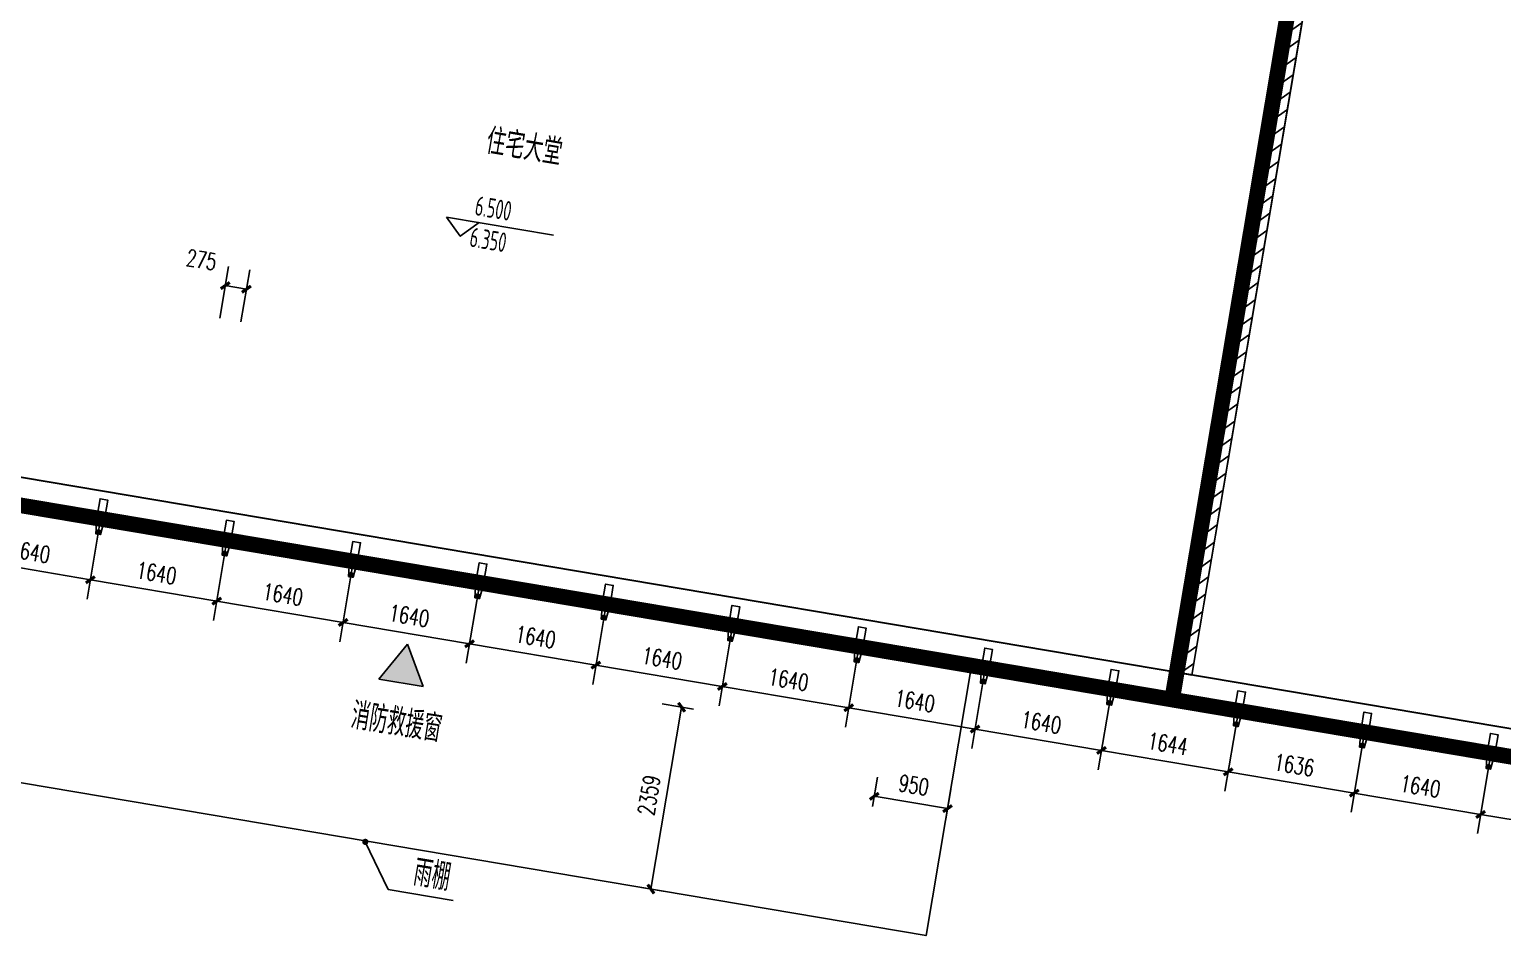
# Model space of a CAD drawing. Extents: x -936 to 12807311, y 101 to 1511157.
# Drawn here: x 12300338 to 12319185, y 1163988 to 1175578 of the extents above; entities that cross this region are included whole.
import ezdxf
from ezdxf.enums import TextEntityAlignment as Align

# ---------------------------------------------------------------- set-up
doc = ezdxf.new("R2010")
doc.units = 0
doc.header["$LTSCALE"] = 1000
doc.header["$MEASUREMENT"] = 0
for name, pattern in [('PX-PLAN-F2-T3$0$ACAD_ISO05W100', [34, 24, -3, 0.5, -3, 0.5, -3]), ('PX-PLAN-F2-T3$0$DASH', [0.35, 0.25, -0.1]), ('PX-PLAN-F2-T3$0$DASHED', [0.75, 0.5, -0.25])]:
    doc.linetypes.add(name, pattern=pattern)
for name, color, linetype in [('PX-GLAZ-F2$0$PX-GLAZ-F1$0$NSSH-0322', 2, 'Continuous'), ('PX-GLAZ-F2$0$PX-GLAZ-F2$0$NSSH-0322', 2, 'Continuous'), ('PX-GLAZ-F2$0$PX-GLAZ-F2$0$PX-GLAZ-F2$0$幕墙线', 104, 'Continuous'), ('PX-PLAN-F2-T3$0$A-SHFT', 161, 'Continuous'), ('PX-PLAN-F2-T3$0$A-SYMB', 7, 'Continuous'), ('PX-PLAN-F2-T3$0$DIM_LEAD', 3, 'Continuous'), ('PX-PLAN-F2-T3$0$FIRE', 1, 'PX-PLAN-F2-T3$0$DASHED'), ('PX-PLAN-F2-T3$0$PUB_DIM', 3, 'Continuous'), ('PX-PLAN-F2-T3$0$PUB_TEXT', 7, 'Continuous'), ('PX-PLAN-F2-T3$0$REDLINE', 1, 'PX-PLAN-F2-T3$0$ACAD_ISO05W100'), ('PX-PLAN-F2-T3$0$WALL', 9, 'Continuous'), ('PX-PLAN-F2-T3$0$防火墙填充', 1, 'Continuous')]:
    doc.layers.add(name, color=color, linetype=linetype)
for name, color, linetype, lineweight in [('PX-GLAZ-F2$0$PX-GLAZ-F2$0$_EDO-GLASS-SECTION', 130, 'Continuous', 30), ('PX-GLAZ-F2$0$PX-GLAZ-F2$0$PX-GLAZ-F2$0$板边线', 36, 'Continuous', 30), ('PX-PLAN-F2-T3$0$板边线', 36, 'Continuous', 30)]:
    doc.layers.add(name, color=color, linetype=linetype, lineweight=lineweight)
doc.styles.add('PX-PLAN-F2-T3$0$_TCH_DIM_T3', font='SIMPLEX', dxfattribs={"width": 0.705882, "bigfont": 'GBCBIG'})
doc.styles.add('PX-PLAN-F2-T3$0$Standard', font='gbenor.shx', dxfattribs={"bigfont": 'gbcbig.shx'})
doc.styles.add('PX-PLAN-F2-T3$0$XD2008', font='xd-hzs.shx', dxfattribs={"width": 0.7, "bigfont": 'xd-hztxt.shx'})
doc.dimstyles.new('PX-PLAN-F2-T3$0$_TCH_ARCH&&100', dxfattribs={"dimtxt": 212.5, "dimasz": 100, "dimexe": 250, "dimexo": 300, "dimgap": 118.75, "dimtad": 1, "dimdec": 0, "dimzin": 0, "dimdsep": 46, "dimtxsty": 'PX-PLAN-F2-T3$0$_TCH_DIM_T3', "dimblk": 'PX-PLAN-F2-T3$0$_ArchTick', "dimcen": 0.09, "dimclrd": 1, "dimclre": 1, "dimclrt": 4, "dimazin": 2, "dimtfac": 1, "dimtdec": 0, "dimtix": 1, "dimtmove": 2, "dimatfit": 3, "dimfxl": 0, "dimtolj": 1, "dimtzin": 0, "dimarcsym": 0})

# ---------------------------------------------------------------- blocks, each defined once
blk = doc.blocks.new('PX-PLAN-F2-T3$0$ECADI-TAG-HGHT')
at = {"layer": 'PX-PLAN-F2-T3$0$A-SYMB', "color": 1}
blk.add_line((-2.12, 2.12), (11.77, 2.12), dxfattribs=at)
blk.add_lwpolyline([(-2.12, 2.12), (0, 0), (2.12, 2.12)], dxfattribs=at)
at = {"layer": 'PX-PLAN-F2-T3$0$A-SYMB', "style": 'PX-PLAN-F2-T3$0$XD2008', "width": 0.7}
blk.add_attdef('FL', text='', height=3, dxfattribs=at).set_placement((-2.69, 2.97), align=Align.RIGHT)
for tag, p in [('F.F.L.', (2.28, 2.97)), ('T.O.S.', (2.28, -1.1))]:
    blk.add_attdef(tag, p, '', height=3, dxfattribs=at)
blk = doc.blocks.new('PX-PLAN-F2-T3$0$eee')
at = {"layer": 'PX-PLAN-F2-T3$0$REDLINE', "linetype": 'PX-PLAN-F2-T3$0$DASHED', "ltscale": 10}
h = blk.add_hatch(color=10, dxfattribs=at)
h.dxf.hatch_style = 1
h.paths.add_polyline_path([(-6211, -8788), (-5923, -9288), (-6500, -9288)])
at = {"layer": 'PX-PLAN-F2-T3$0$REDLINE', "color": 10, "linetype": 'PX-PLAN-F2-T3$0$DASHED', "ltscale": 10}
for points in [[(-6211, -8788), (-6500, -9288)], [(-6211, -8788), (-5923, -9288), (-6500, -9288)]]:
    blk.add_lwpolyline(points, dxfattribs=at)
at = {"layer": 'PX-PLAN-F2-T3$0$A-SHFT', "linetype": 'PX-PLAN-F2-T3$0$DASH', "ltscale": 1000, "insert": (-6183, -9792), "char_height": 350, "attachment_point": 5, "rotation": 0.4236, "style": 'PX-PLAN-F2-T3$0$XD2008'}
blk.add_mtext_dynamic_manual_height_columns('消防救援窗', width=2638.1, gutter_width=1750, heights=[0], dxfattribs=at)
blk = doc.blocks.new('PX-PLAN-F2-T3$0$fhtc')
at = {"layer": 'PX-PLAN-F2-T3$0$防火墙填充'}
h = blk.add_hatch(dxfattribs=at)
h.set_pattern_fill('ANSI31', color=256, scale=100, angle=9.5764)
h.set_pattern_definition([(45.03163, (-14162.63, -11706.4), (-112.31516, 112.1912), [])])
h.paths.add_polyline_path([(-23911, -39456), (-23711, -39456), (-23711, -35206), (-23911, -35206)])
h.paths.add_polyline_path([(-23911, -40206), (-23711, -40206), (-23711, -46415), (-23911, -46415)])
h.paths.add_polyline_path([(-5511, -33006), (-5311, -33006), (-5311, -46415), (-5511, -46415)])
h.paths.add_polyline_path([(-14711, -23306), (-14711, -23506), (-19812, -23506), (-19812, -21006), (-24461, -21006), (-24461, -20806), (-19612, -20806), (-19612, -23306)])
h.paths.add_polyline_path([(-24461, -25706), (-24261, -25706), (-24261, -21756), (-24461, -21756)])
h.paths.add_polyline_path([(-23911, -34456), (-23711, -34456), (-23712, -26456), (-23911, -26456)])
at = {"layer": 'PX-PLAN-F2-T3$0$防火墙填充', "elevation": 0}
blk.add_lwpolyline([(-5511, -33006), (-5311, -33006), (-5311, -46415), (-5511, -46415)], close=True, dxfattribs=at)
blk = doc.blocks.new('PX-PLAN-F2-T3$0$_ArchTick')
at = {"color": 0, "linetype": 'ByBlock', "const_width": 0.4}
blk.add_lwpolyline([(-0.5, -0.5), (0.5, 0.5)], dxfattribs=at)
blk = doc.blocks.new('*D1305')
at = {"layer": 'Defpoints', "color": 0, "transparency": 16777216}
for p in [(12303114, 1172256), (12302723, 1171590), (12302994, 1171544)]:
    blk.add_point(p, dxfattribs=at)
at = {"layer": 'PX-PLAN-F2-T3$0$PUB_DIM', "color": 1, "lineweight": -2, "transparency": 16777216}
for p, q in [((12302773, 1171885), (12302885, 1172548)), ((12303044, 1171840), (12303156, 1172503)), ((12302843, 1172302), (12303114, 1172256))]:
    blk.add_line(p, q, dxfattribs=at)
at = {"layer": 'PX-PLAN-F2-T3$0$PUB_DIM', "color": 1, "lineweight": -2, "transparency": 16777216, "xscale": 100, "yscale": 100, "zscale": 100}
for p, rotation in [((12302843, 1172302), 170.4236160360051), ((12303114, 1172256), 350.4236160360051)]:
    blk.add_blockref('PX-PLAN-F2-T3$0$_ArchTick', p, dxfattribs=dict(at, rotation=rotation))
at = {"layer": 'PX-PLAN-F2-T3$0$PUB_DIM', "color": 4, "transparency": 16777216, "insert": (12302539, 1172632), "char_height": 212.5, "attachment_point": 5, "rotation": 350.4236, "style": 'PX-PLAN-F2-T3$0$_TCH_DIM_T3'}
blk.add_mtext('\\A1;275', dxfattribs=at)
blk = doc.blocks.new('*D1472')
at = {"layer": 'Defpoints', "color": 0, "transparency": 16777216}
for p in [(12319078, 1166558), (12320695, 1166285), (12320523, 1165265)]:
    blk.add_point(p, dxfattribs=at)
at = {"layer": 'PX-PLAN-F2-T3$0$PUB_DIM', "color": 1, "lineweight": -2, "transparency": 16777216}
for p, q in [((12319028, 1166262), (12318864, 1165291)), ((12320645, 1165989), (12320481, 1165018)), ((12318905, 1165537), (12320523, 1165265))]:
    blk.add_line(p, q, dxfattribs=at)
at = {"layer": 'PX-PLAN-F2-T3$0$PUB_DIM', "color": 1, "lineweight": -2, "transparency": 16777216, "xscale": 100, "yscale": 100, "zscale": 100}
for p, rotation in [((12318905, 1165537), 170.4236160458867), ((12320523, 1165265), 350.4236160458867)]:
    blk.add_blockref('PX-PLAN-F2-T3$0$_ArchTick', p, dxfattribs=dict(at, rotation=rotation))
at = {"layer": 'PX-PLAN-F2-T3$0$PUB_DIM', "color": 4, "transparency": 16777216, "insert": (12319751, 1165623), "char_height": 212.5, "attachment_point": 5, "rotation": 350.4236, "style": 'PX-PLAN-F2-T3$0$_TCH_DIM_T3'}
blk.add_mtext('\\A1;1640', dxfattribs=at)
blk = doc.blocks.new('*D1473')
at = {"layer": 'Defpoints', "color": 0, "transparency": 16777216}
for p in [(12317460, 1166831), (12319078, 1166558), (12318905, 1165537)]:
    blk.add_point(p, dxfattribs=at)
at = {"layer": 'PX-PLAN-F2-T3$0$PUB_DIM', "color": 1, "lineweight": -2, "transparency": 16777216}
for p, q in [((12317411, 1166535), (12317247, 1165564)), ((12319028, 1166262), (12318864, 1165291)), ((12317288, 1165810), (12318905, 1165537))]:
    blk.add_line(p, q, dxfattribs=at)
at = {"layer": 'PX-PLAN-F2-T3$0$PUB_DIM', "color": 1, "lineweight": -2, "transparency": 16777216, "xscale": 100, "yscale": 100, "zscale": 100}
for p, rotation in [((12317288, 1165810), 170.4236160458829), ((12318905, 1165537), 350.4236160458829)]:
    blk.add_blockref('PX-PLAN-F2-T3$0$_ArchTick', p, dxfattribs=dict(at, rotation=rotation))
at = {"layer": 'PX-PLAN-F2-T3$0$PUB_DIM', "color": 4, "transparency": 16777216, "insert": (12318134, 1165896), "char_height": 212.5, "attachment_point": 5, "rotation": 350.4236, "style": 'PX-PLAN-F2-T3$0$_TCH_DIM_T3'}
blk.add_mtext('\\A1;1640', dxfattribs=at)
blk = doc.blocks.new('*D1474')
at = {"layer": 'Defpoints', "color": 0, "transparency": 16777216}
for p in [(12315847, 1167103), (12317460, 1166831), (12317288, 1165810)]:
    blk.add_point(p, dxfattribs=at)
at = {"layer": 'PX-PLAN-F2-T3$0$PUB_DIM', "color": 1, "lineweight": -2, "transparency": 16777216}
for p, q in [((12315797, 1166807), (12315633, 1165836)), ((12317411, 1166535), (12317247, 1165564)), ((12315675, 1166082), (12317288, 1165810))]:
    blk.add_line(p, q, dxfattribs=at)
at = {"layer": 'PX-PLAN-F2-T3$0$PUB_DIM', "color": 1, "lineweight": -2, "transparency": 16777216, "xscale": 100, "yscale": 100, "zscale": 100}
for p, rotation in [((12315675, 1166082), 170.4236160458888), ((12317288, 1165810), 350.4236160458888)]:
    blk.add_blockref('PX-PLAN-F2-T3$0$_ArchTick', p, dxfattribs=dict(at, rotation=rotation))
at = {"layer": 'PX-PLAN-F2-T3$0$PUB_DIM', "color": 4, "transparency": 16777216, "insert": (12316519, 1166168), "char_height": 212.5, "attachment_point": 5, "rotation": 350.4236, "style": 'PX-PLAN-F2-T3$0$_TCH_DIM_T3'}
blk.add_mtext('\\A1;1636', dxfattribs=at)
blk = doc.blocks.new('*D1475')
at = {"layer": 'Defpoints', "color": 0, "transparency": 16777216}
for p in [(12314226, 1167377), (12315847, 1167103), (12315675, 1166082)]:
    blk.add_point(p, dxfattribs=at)
at = {"layer": 'PX-PLAN-F2-T3$0$PUB_DIM', "color": 1, "lineweight": -2, "transparency": 16777216}
for p, q in [((12314176, 1167081), (12314012, 1166109)), ((12315797, 1166807), (12315633, 1165836)), ((12314054, 1166356), (12315675, 1166082))]:
    blk.add_line(p, q, dxfattribs=at)
at = {"layer": 'PX-PLAN-F2-T3$0$PUB_DIM', "color": 1, "lineweight": -2, "transparency": 16777216, "xscale": 100, "yscale": 100, "zscale": 100}
for p, rotation in [((12314054, 1166356), 170.4236160458788), ((12315675, 1166082), 350.4236160458788)]:
    blk.add_blockref('PX-PLAN-F2-T3$0$_ArchTick', p, dxfattribs=dict(at, rotation=rotation))
at = {"layer": 'PX-PLAN-F2-T3$0$PUB_DIM', "color": 4, "transparency": 16777216, "insert": (12314902, 1166441), "char_height": 212.5, "attachment_point": 5, "rotation": 350.4236, "style": 'PX-PLAN-F2-T3$0$_TCH_DIM_T3'}
blk.add_mtext('\\A1;1644', dxfattribs=at)
blk = doc.blocks.new('*D1476')
at = {"layer": 'Defpoints', "color": 0, "transparency": 16777216}
for p in [(12312609, 1167649), (12314226, 1167377), (12314054, 1166356)]:
    blk.add_point(p, dxfattribs=at)
at = {"layer": 'PX-PLAN-F2-T3$0$PUB_DIM', "color": 1, "lineweight": -2, "transparency": 16777216}
for p, q in [((12312559, 1167354), (12312395, 1166382)), ((12314176, 1167081), (12314012, 1166109)), ((12312437, 1166629), (12314054, 1166356))]:
    blk.add_line(p, q, dxfattribs=at)
at = {"layer": 'PX-PLAN-F2-T3$0$PUB_DIM', "color": 1, "lineweight": -2, "transparency": 16777216, "xscale": 100, "yscale": 100, "zscale": 100}
for p, rotation in [((12312437, 1166629), 170.4236160458876), ((12314054, 1166356), 350.4236160458877)]:
    blk.add_blockref('PX-PLAN-F2-T3$0$_ArchTick', p, dxfattribs=dict(at, rotation=rotation))
at = {"layer": 'PX-PLAN-F2-T3$0$PUB_DIM', "color": 4, "transparency": 16777216, "insert": (12313283, 1166714), "char_height": 212.5, "attachment_point": 5, "rotation": 350.4236, "style": 'PX-PLAN-F2-T3$0$_TCH_DIM_T3'}
blk.add_mtext('\\A1;1640', dxfattribs=at)
blk = doc.blocks.new('*D1477')
at = {"layer": 'Defpoints', "color": 0, "transparency": 16777216}
for p in [(12310992, 1167922), (12312609, 1167649), (12312437, 1166629)]:
    blk.add_point(p, dxfattribs=at)
at = {"layer": 'PX-PLAN-F2-T3$0$PUB_DIM', "color": 1, "lineweight": -2, "transparency": 16777216}
for p, q in [((12310942, 1167626), (12310778, 1166655)), ((12312559, 1167354), (12312395, 1166382)), ((12310820, 1166902), (12312437, 1166629))]:
    blk.add_line(p, q, dxfattribs=at)
at = {"layer": 'PX-PLAN-F2-T3$0$PUB_DIM', "color": 1, "lineweight": -2, "transparency": 16777216, "xscale": 100, "yscale": 100, "zscale": 100}
for p, rotation in [((12310820, 1166902), 170.4236160458795), ((12312437, 1166629), 350.4236160458795)]:
    blk.add_blockref('PX-PLAN-F2-T3$0$_ArchTick', p, dxfattribs=dict(at, rotation=rotation))
at = {"layer": 'PX-PLAN-F2-T3$0$PUB_DIM', "color": 4, "transparency": 16777216, "insert": (12311666, 1166987), "char_height": 212.5, "attachment_point": 5, "rotation": 350.4236, "style": 'PX-PLAN-F2-T3$0$_TCH_DIM_T3'}
blk.add_mtext('\\A1;1640', dxfattribs=at)
blk = doc.blocks.new('*D1478')
at = {"layer": 'Defpoints', "color": 0, "transparency": 16777216}
for p in [(12309375, 1168195), (12310992, 1167922), (12310820, 1166902)]:
    blk.add_point(p, dxfattribs=at)
at = {"layer": 'PX-PLAN-F2-T3$0$PUB_DIM', "color": 1, "lineweight": -2, "transparency": 16777216}
for p, q in [((12309325, 1167899), (12309161, 1166928)), ((12310942, 1167626), (12310778, 1166655)), ((12309203, 1167174), (12310820, 1166902))]:
    blk.add_line(p, q, dxfattribs=at)
at = {"layer": 'PX-PLAN-F2-T3$0$PUB_DIM', "color": 1, "lineweight": -2, "transparency": 16777216, "xscale": 100, "yscale": 100, "zscale": 100}
for p, rotation in [((12309203, 1167174), 170.4236160458838), ((12310820, 1166902), 350.4236160458838)]:
    blk.add_blockref('PX-PLAN-F2-T3$0$_ArchTick', p, dxfattribs=dict(at, rotation=rotation))
at = {"layer": 'PX-PLAN-F2-T3$0$PUB_DIM', "color": 4, "transparency": 16777216, "insert": (12310049, 1167260), "char_height": 212.5, "attachment_point": 5, "rotation": 350.4236, "style": 'PX-PLAN-F2-T3$0$_TCH_DIM_T3'}
blk.add_mtext('\\A1;1640', dxfattribs=at)
blk = doc.blocks.new('*D1479')
at = {"layer": 'Defpoints', "color": 0, "transparency": 16777216}
for p in [(12307758, 1168468), (12309375, 1168195), (12309203, 1167174)]:
    blk.add_point(p, dxfattribs=at)
at = {"layer": 'PX-PLAN-F2-T3$0$PUB_DIM', "color": 1, "lineweight": -2, "transparency": 16777216}
for p, q in [((12307708, 1168172), (12307544, 1167201)), ((12309325, 1167899), (12309161, 1166928)), ((12307585, 1167447), (12309203, 1167174))]:
    blk.add_line(p, q, dxfattribs=at)
at = {"layer": 'PX-PLAN-F2-T3$0$PUB_DIM', "color": 1, "lineweight": -2, "transparency": 16777216, "xscale": 100, "yscale": 100, "zscale": 100}
for p, rotation in [((12307585, 1167447), 170.423616045889), ((12309203, 1167174), 350.423616045889)]:
    blk.add_blockref('PX-PLAN-F2-T3$0$_ArchTick', p, dxfattribs=dict(at, rotation=rotation))
at = {"layer": 'PX-PLAN-F2-T3$0$PUB_DIM', "color": 4, "transparency": 16777216, "insert": (12308431, 1167533), "char_height": 212.5, "attachment_point": 5, "rotation": 350.4236, "style": 'PX-PLAN-F2-T3$0$_TCH_DIM_T3'}
blk.add_mtext('\\A1;1640', dxfattribs=at)
blk = doc.blocks.new('*D1480')
at = {"layer": 'Defpoints', "color": 0, "transparency": 16777216}
for p in [(12306140, 1168741), (12307758, 1168468), (12307585, 1167447)]:
    blk.add_point(p, dxfattribs=at)
at = {"layer": 'PX-PLAN-F2-T3$0$PUB_DIM', "color": 1, "lineweight": -2, "transparency": 16777216}
for p, q in [((12306091, 1168445), (12305927, 1167474)), ((12307708, 1168172), (12307544, 1167201)), ((12305968, 1167720), (12307585, 1167447))]:
    blk.add_line(p, q, dxfattribs=at)
at = {"layer": 'PX-PLAN-F2-T3$0$PUB_DIM', "color": 1, "lineweight": -2, "transparency": 16777216, "xscale": 100, "yscale": 100, "zscale": 100}
for p, rotation in [((12305968, 1167720), 170.4236160458851), ((12307585, 1167447), 350.4236160458851)]:
    blk.add_blockref('PX-PLAN-F2-T3$0$_ArchTick', p, dxfattribs=dict(at, rotation=rotation))
at = {"layer": 'PX-PLAN-F2-T3$0$PUB_DIM', "color": 4, "transparency": 16777216, "insert": (12306814, 1167806), "char_height": 212.5, "attachment_point": 5, "rotation": 350.4236, "style": 'PX-PLAN-F2-T3$0$_TCH_DIM_T3'}
blk.add_mtext('\\A1;1640', dxfattribs=at)
blk = doc.blocks.new('*D1481')
at = {"layer": 'Defpoints', "color": 0, "transparency": 16777216}
for p in [(12304523, 1169014), (12306140, 1168741), (12305968, 1167720)]:
    blk.add_point(p, dxfattribs=at)
at = {"layer": 'PX-PLAN-F2-T3$0$PUB_DIM', "color": 1, "lineweight": -2, "transparency": 16777216}
for p, q in [((12304473, 1168718), (12304310, 1167746)), ((12306091, 1168445), (12305927, 1167474)), ((12304351, 1167993), (12305968, 1167720))]:
    blk.add_line(p, q, dxfattribs=at)
at = {"layer": 'PX-PLAN-F2-T3$0$PUB_DIM', "color": 1, "lineweight": -2, "transparency": 16777216, "xscale": 100, "yscale": 100, "zscale": 100}
for p, rotation in [((12304351, 1167993), 170.4236160458806), ((12305968, 1167720), 350.4236160458806)]:
    blk.add_blockref('PX-PLAN-F2-T3$0$_ArchTick', p, dxfattribs=dict(at, rotation=rotation))
at = {"layer": 'PX-PLAN-F2-T3$0$PUB_DIM', "color": 4, "transparency": 16777216, "insert": (12305197, 1168078), "char_height": 212.5, "attachment_point": 5, "rotation": 350.4236, "style": 'PX-PLAN-F2-T3$0$_TCH_DIM_T3'}
blk.add_mtext('\\A1;1640', dxfattribs=at)
blk = doc.blocks.new('*D1482')
at = {"layer": 'Defpoints', "color": 0, "transparency": 16777216}
for p in [(12302906, 1169286), (12304523, 1169014), (12304351, 1167993)]:
    blk.add_point(p, dxfattribs=at)
at = {"layer": 'PX-PLAN-F2-T3$0$PUB_DIM', "color": 1, "lineweight": -2, "transparency": 16777216}
for p, q in [((12302856, 1168991), (12302692, 1168019)), ((12304473, 1168718), (12304310, 1167746)), ((12302734, 1168266), (12304351, 1167993))]:
    blk.add_line(p, q, dxfattribs=at)
at = {"layer": 'PX-PLAN-F2-T3$0$PUB_DIM', "color": 1, "lineweight": -2, "transparency": 16777216, "xscale": 100, "yscale": 100, "zscale": 100}
for p, rotation in [((12302734, 1168266), 170.4236160458876), ((12304351, 1167993), 350.4236160458877)]:
    blk.add_blockref('PX-PLAN-F2-T3$0$_ArchTick', p, dxfattribs=dict(at, rotation=rotation))
at = {"layer": 'PX-PLAN-F2-T3$0$PUB_DIM', "color": 4, "transparency": 16777216, "insert": (12303580, 1168351), "char_height": 212.5, "attachment_point": 5, "rotation": 350.4236, "style": 'PX-PLAN-F2-T3$0$_TCH_DIM_T3'}
blk.add_mtext('\\A1;1640', dxfattribs=at)
blk = doc.blocks.new('*D1483')
at = {"layer": 'Defpoints', "color": 0, "transparency": 16777216}
for p in [(12301289, 1169559), (12302906, 1169286), (12302734, 1168266)]:
    blk.add_point(p, dxfattribs=at)
at = {"layer": 'PX-PLAN-F2-T3$0$PUB_DIM', "color": 1, "lineweight": -2, "transparency": 16777216}
for p, q in [((12301239, 1169263), (12301075, 1168292)), ((12302856, 1168991), (12302692, 1168019)), ((12301117, 1168539), (12302734, 1168266))]:
    blk.add_line(p, q, dxfattribs=at)
at = {"layer": 'PX-PLAN-F2-T3$0$PUB_DIM', "color": 1, "lineweight": -2, "transparency": 16777216, "xscale": 100, "yscale": 100, "zscale": 100}
for p, rotation in [((12301117, 1168539), 170.423616045881), ((12302734, 1168266), 350.423616045881)]:
    blk.add_blockref('PX-PLAN-F2-T3$0$_ArchTick', p, dxfattribs=dict(at, rotation=rotation))
at = {"layer": 'PX-PLAN-F2-T3$0$PUB_DIM', "color": 4, "transparency": 16777216, "insert": (12301963, 1168624), "char_height": 212.5, "attachment_point": 5, "rotation": 350.4236, "style": 'PX-PLAN-F2-T3$0$_TCH_DIM_T3'}
blk.add_mtext('\\A1;1640', dxfattribs=at)
blk = doc.blocks.new('*D1484')
at = {"layer": 'Defpoints', "color": 0, "transparency": 16777216}
for p in [(12299672, 1169832), (12301289, 1169559), (12301117, 1168539)]:
    blk.add_point(p, dxfattribs=at)
at = {"layer": 'PX-PLAN-F2-T3$0$PUB_DIM', "color": 1, "lineweight": -2, "transparency": 16777216}
for p, q in [((12299622, 1169536), (12299458, 1168565)), ((12301239, 1169263), (12301075, 1168292)), ((12299500, 1168811), (12301117, 1168539))]:
    blk.add_line(p, q, dxfattribs=at)
at = {"layer": 'PX-PLAN-F2-T3$0$PUB_DIM', "color": 1, "lineweight": -2, "transparency": 16777216, "xscale": 100, "yscale": 100, "zscale": 100}
for p, rotation in [((12299500, 1168811), 170.4236160458847), ((12301117, 1168539), 350.4236160458846)]:
    blk.add_blockref('PX-PLAN-F2-T3$0$_ArchTick', p, dxfattribs=dict(at, rotation=rotation))
at = {"layer": 'PX-PLAN-F2-T3$0$PUB_DIM', "color": 4, "transparency": 16777216, "insert": (12300346, 1168897), "char_height": 212.5, "attachment_point": 5, "rotation": 350.4236, "style": 'PX-PLAN-F2-T3$0$_TCH_DIM_T3'}
blk.add_mtext('\\A1;1640', dxfattribs=at)
blk = doc.blocks.new('*D1645')
at = {"layer": 'Defpoints', "color": 0, "transparency": 16777216}
for p in [(12308682, 1166908), (12309132, 1166832), (12308740, 1164506)]:
    blk.add_point(p, dxfattribs=at)
at = {"layer": 'PX-PLAN-F2-T3$0$PUB_DIM', "color": 1, "lineweight": -2, "transparency": 16777216}
for p, q in [((12308289, 1164582), (12308682, 1166908)), ((12308836, 1166882), (12308435, 1166950)), ((12308444, 1164556), (12308043, 1164623))]:
    blk.add_line(p, q, dxfattribs=at)
at = {"layer": 'PX-PLAN-F2-T3$0$PUB_DIM', "color": 1, "lineweight": -2, "transparency": 16777216, "xscale": 100, "yscale": 100, "zscale": 100}
for p, rotation in [((12308682, 1166908), 80.42361603595627), ((12308289, 1164582), 260.4236160359563)]:
    blk.add_blockref('PX-PLAN-F2-T3$0$_ArchTick', p, dxfattribs=dict(at, rotation=rotation))
at = {"layer": 'PX-PLAN-F2-T3$0$PUB_DIM', "color": 4, "transparency": 16777216, "insert": (12308264, 1165782), "char_height": 212.5, "attachment_point": 5, "rotation": 80.4236, "style": 'PX-PLAN-F2-T3$0$_TCH_DIM_T3'}
blk.add_mtext('\\A1;2359', dxfattribs=at)
blk = doc.blocks.new('*D1646')
at = {"layer": 'Defpoints', "color": 0, "transparency": 16777216}
for p in [(12312084, 1165611), (12311075, 1165342), (12312012, 1165184)]:
    blk.add_point(p, dxfattribs=at)
at = {"layer": 'PX-PLAN-F2-T3$0$PUB_DIM', "color": 1, "lineweight": -2, "transparency": 16777216}
for p, q in [((12311125, 1165638), (12311188, 1166015)), ((12311147, 1165769), (12312084, 1165611)), ((12312061, 1165480), (12312125, 1165857))]:
    blk.add_line(p, q, dxfattribs=at)
at = {"layer": 'PX-PLAN-F2-T3$0$PUB_DIM', "color": 1, "lineweight": -2, "transparency": 16777216, "xscale": 100, "yscale": 100, "zscale": 100}
for p, rotation in [((12311147, 1165769), 170.4227774072947), ((12312084, 1165611), 350.4227774072948)]:
    blk.add_blockref('PX-PLAN-F2-T3$0$_ArchTick', p, dxfattribs=dict(at, rotation=rotation))
at = {"layer": 'PX-PLAN-F2-T3$0$PUB_DIM', "color": 4, "transparency": 16777216, "insert": (12311653, 1165912), "char_height": 212.5, "attachment_point": 5, "rotation": 350.4228, "style": 'PX-PLAN-F2-T3$0$_TCH_DIM_T3'}
blk.add_mtext('\\A1;950', dxfattribs=at)
blk = doc.blocks.new('PX-GLAZ-F2$0$T3T')
at = {"layer": 'PX-GLAZ-F2$0$PX-GLAZ-F1$0$NSSH-0322'}
for points in [[(-50, 50), (-50, 250), (50, 250), (50, 50), (-50, 50)], [(0, 0), (-50, 0)], [(50, 0), (30, -200), (15, -200), (15, -150), (-15, -150), (-15, -200), (-30, -200), (-50, 0)], [(-8, 50), (-8, 0)], [(0, 0), (50, 0)], [(8, 50), (8, 0)]]:
    blk.add_lwpolyline(points, dxfattribs=at)
blk = doc.blocks.new('PX-GLAZ-F2')
at = {"layer": 'PX-GLAZ-F2$0$PX-GLAZ-F2$0$_EDO-GLASS-SECTION', "elevation": 41.4}
for points in [[(12333990.6, 1186122), (12330402.3, 1170510, -0.3970998), (12323100.2, 1165632.8), (12283700, 1172280.2, -0.1972664), (12279831, 1174687.9), (12276578, 1179200.6, -0.2005594), (12275528.8, 1183707.4), (12277029, 1192599.6)], [(12333951.7, 1186131), (12330363.3, 1170519, -0.3970998), (12323106.9, 1165672.3), (12283706.7, 1172319.6, -0.1972664), (12279863.5, 1174711.3), (12276610.4, 1179224, -0.2005594), (12275568.2, 1183700.8), (12277068.4, 1192592.9)]]:
    blk.add_lwpolyline(points, format="xyb", dxfattribs=at)
at = {"layer": 'PX-GLAZ-F2$0$PX-GLAZ-F2$0$NSSH-0322', "color": 4}
for points in [[(12317344.9, 1166603.7), (12291944.2, 1170888.7)], [(12317353.2, 1166653), (12291952.5, 1170938)]]:
    blk.add_lwpolyline(points, dxfattribs=at)
at = {"layer": 'PX-GLAZ-F2$0$PX-GLAZ-F2$0$NSSH-0322', "linetype": 'Continuous', "ltscale": 3}
blk.add_lwpolyline([(12296417.5, 1170134.4), (12295835.2, 1166683.2), (12311809.7, 1163987.8), (12312392.1, 1167439)], dxfattribs=at)
blk.add_lwpolyline([(12296417.5, 1170134.4), (12295835.2, 1166683.2), (12311809.7, 1163987.8), (12312392.1, 1167439)], dxfattribs=at)
at = {"layer": 'PX-GLAZ-F2$0$PX-GLAZ-F2$0$PX-GLAZ-F2$0$幕墙线'}
blk.add_lwpolyline([(12323099.5, 1165632.8), (12283699.3, 1172280.1, -0.1972664), (12279830.3, 1174687.9), (12276577.2, 1179200.6, -0.2005594), (12275528, 1183707.4), (12277777.1, 1197038.1, -0.2091472), (12280257, 1200827.4), (12281238.1, 1201468.8, -0.1308468), (12296567.6, 1206211.6, -0.0517912), (12299124.4, 1206048.7), (12299771.5, 1205939.5), (12331255.7, 1200627.7)], format="xyb", dxfattribs=at)
at = {"layer": 'PX-GLAZ-F2$0$PX-GLAZ-F2$0$PX-GLAZ-F2$0$板边线', "color": 30}
blk.add_lwpolyline([(12280448.5, 1200534.4), (12281426.9, 1201174, -0.1308199), (12296581.5, 1205861.9, -0.0517912), (12299066.1, 1205703.6), (12334738.4, 1199685.2, -0.431537), (12336233.7, 1197446.5), (12330060.5, 1170588.4, -0.3970998), (12323157.7, 1165977.9), (12283757.5, 1172625.2, -0.1972664), (12280114.2, 1174892.6), (12276861.1, 1179405.3, -0.2005594), (12275873.2, 1183649.2), (12278122.2, 1196979.9, -0.2091472)], format="xyb", close=True, dxfattribs=at)
at = {"layer": 'PX-GLAZ-F2$0$PX-GLAZ-F1$0$NSSH-0322', "rotation": 350.4316881218892}
for p in [(12301248.7, 1169319.8, 0.2), (12302865.7, 1169046.3), (12304482.8, 1168773.2, 0.2), (12306100.1, 1168501, 0.2), (12307717.1, 1168227.8), (12309334.3, 1167955), (12310951.4, 1167682.2), (12312568.6, 1167409.6, 41.4), (12314185.7, 1167136.6), (12315806.4, 1166863.2, 0.2), (12317420.1, 1166591.1, 41.4), (12319037.2, 1166317.9, 0.2)]:
    blk.add_blockref('PX-GLAZ-F2$0$T3T', p, dxfattribs=at)
blk = doc.blocks.new('PX-PLAN-F2-T3')
at = {"layer": 'PX-PLAN-F2-T3$0$DIM_LEAD'}
for p, q in [((12304635.276, 1165186.177), (12304926.881, 1164577.089)), ((12304926.881, 1164577.089), (12305757.826, 1164436.898))]:
    blk.add_line(p, q, dxfattribs=at)
at = {"layer": 'PX-PLAN-F2-T3$0$DIM_LEAD', "const_width": 40}
blk.add_lwpolyline([(12304629.761, 1165205.402, 1), (12304640.791, 1165166.953, 1)], format="xyb", close=True, dxfattribs=at)
at = {"layer": 'PX-PLAN-F2-T3$0$FIRE', "ltscale": 3, "const_width": 200}
blk.add_lwpolyline([(12323099.481, 1165632.78), (12314957.717, 1167006.405), (12317242.643, 1180572.746), (12321287.257, 1179889.472)], dxfattribs=at)
blk.add_lwpolyline([(12300251.96, 1193160.729), (12300670.437, 1195641.13), (12305255.553, 1194867.576), (12304840.979, 1192410.262), (12322901.354, 1189456.567), (12322901.354, 1189456.567), (12321287.257, 1179889.472), (12317242.643, 1180572.746), (12314957.717, 1167006.405), (12312260.731, 1167462.41), (12302146.004, 1169166.925), (12296400.978, 1170136.187), (12299812.877, 1189954.56), (12300257.49, 1193159.528)], close=True, dxfattribs=at)
at = {"layer": 'PX-PLAN-F2-T3$0$WALL'}
for p, q in [((12317244.774, 1180573.825), (12315014.049, 1167351.847)), ((12317441.987, 1180540.553), (12315211.262, 1167318.575)), ((12315211.262, 1167318.575), (12315014.049, 1167351.847))]:
    blk.add_line(p, q, dxfattribs=at)
at = {"layer": 'PX-PLAN-F2-T3$0$A-SYMB'}
ref = blk.add_blockref('PX-PLAN-F2-T3$0$ECADI-TAG-HGHT', (12305848.741, 1172933.539), dxfattribs=dict(at, xscale=100, yscale=100, zscale=100, rotation=350.4236160359764))
ref.add_attrib('F.F.L.', '6.500', (12306024.679, 1173204.782), dxfattribs={"height": 250, "rotation": 350.423616, "style": 'PX-PLAN-F2-T3$0$XD2008', "width": 0.7})
ref.add_attrib('T.O.S.', '6.350', (12305956.94, 1172803.281), dxfattribs={"height": 250, "rotation": 350.423616, "style": 'PX-PLAN-F2-T3$0$XD2008', "width": 0.7})
at = {"layer": 'PX-PLAN-F2-T3$0$板边线', "color": 6, "rotation": 350.4236160359765}
blk.add_blockref('PX-PLAN-F2-T3$0$eee', (12312762.707, 1175346.63), dxfattribs=at)
at = {"layer": 'PX-PLAN-F2-T3$0$防火墙填充', "rotation": 350.4236160360078}
blk.add_blockref('PX-PLAN-F2-T3$0$fhtc', (12328170.41, 1212203.384), dxfattribs=at)
at = {"layer": 'PX-PLAN-F2-T3$0$PUB_TEXT', "color": 4, "style": 'PX-PLAN-F2-T3$0$Standard'}
blk.add_text('住宅大堂', height=337.5887, rotation=350.423616, dxfattribs=at).set_placement((12306163.209, 1173994.78))
at = {"layer": 'PX-PLAN-F2-T3$0$PUB_TEXT', "style": 'PX-PLAN-F2-T3$0$XD2008', "width": 0.7}
blk.add_text('雨棚', height=350, rotation=350.423616, dxfattribs=at).set_placement((12305232.338, 1164632.039))
at = {"layer": 'PX-PLAN-F2-T3$0$PUB_DIM'}
dim = blk.add_linear_dim(base=(12303114.106, 1172256.119), p1=(12302722.759, 1171589.543), p2=(12302993.927, 1171543.793), angle=350.423616, dimstyle='PX-PLAN-F2-T3$0$_TCH_ARCH&&100', dxfattribs=at)
dim.commit()
dim.dimension.update_dxf_attribs({"geometry": '*D1305', "text_midpoint": (12302539.203, 1172631.999), "dimtype": 161})
for p1, p2, distance, picture, middle in [((12299671.867, 1169832.015), (12301289.013, 1169559.181), -1035.003, '*D1484', (12300345.686, 1168896.882)), ((12301289.013, 1169559.181), (12302906.159, 1169286.346), -1035.003, '*D1483', (12301962.832, 1168624.048)), ((12302906.159, 1169286.346), (12304523.305, 1169013.512), -1035.003, '*D1482', (12303579.978, 1168351.214)), ((12304523.305, 1169013.512), (12306140.451, 1168740.678), -1035.003, '*D1481', (12305197.124, 1168078.38)), ((12306140.451, 1168740.678), (12307757.597, 1168467.844), -1035.003, '*D1480', (12306814.27, 1167805.545)), ((12307757.597, 1168467.844), (12309374.743, 1168195.009), -1035.003, '*D1479', (12308431.416, 1167532.711)), ((12309374.743, 1168195.009), (12310991.89, 1167922.175), -1035.003, '*D1478', (12310048.563, 1167259.877)), ((12310991.89, 1167922.175), (12312609.036, 1167649.341), -1035.003, '*D1477', (12311665.709, 1166987.043)), ((12312609.036, 1167649.341), (12314226.182, 1167376.507), -1035.003, '*D1476', (12313282.855, 1166714.209)), ((12314226.182, 1167376.507), (12315846.862, 1167103.076), -1035.003, '*D1475', (12314901.768, 1166441.076)), ((12315846.862, 1167103.076), (12317460.475, 1166830.838), -1035.003, '*D1474', (12316518.914, 1166168.242)), ((12308739.786, 1164505.785), (12309132.241, 1166831.948), 456.812, '*D1645', (12308263.703, 1165782.294)), ((12317460.475, 1166830.838), (12319077.621, 1166558.004), -1035.003, '*D1473', (12318134.294, 1165895.706)), ((12319077.621, 1166558.004), (12320694.767, 1166285.17), -1035.003, '*D1472', (12319751.44, 1165622.872))]:
    dim = blk.add_aligned_dim(p1=p1, p2=p2, distance=distance, dimstyle='PX-PLAN-F2-T3$0$_TCH_ARCH&&100', dxfattribs=at)
    dim.commit()
    dim.dimension.update_dxf_attribs({"geometry": picture, "text_midpoint": middle})
dim = blk.add_linear_dim(base=(12312083.567, 1165610.622), p1=(12311074.801, 1165342.054), p2=(12312011.582, 1165183.993), angle=350.4227774, dimstyle='PX-PLAN-F2-T3$0$_TCH_ARCH&&100', override={"dimgap": 0}, dxfattribs=at)
dim.commit()
dim.dimension.update_dxf_attribs({"geometry": '*D1646', "text_midpoint": (12311652.611, 1165911.517), "dimtype": 161, "text_rotation": 350.4227774})

msp = doc.modelspace()

# ---------------------------------------------------------------- block references
for name in ['PX-GLAZ-F2', 'PX-PLAN-F2-T3']:
    msp.add_blockref(name, (0, 0))

doc.saveas('drawing.dxf')
